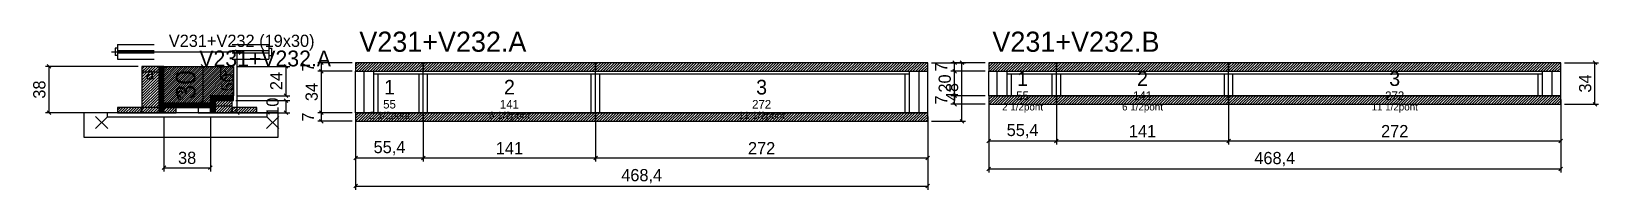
# Model space of a CAD drawing. Extents: x -69 to 1215, y -97 to 33.
import ezdxf
from ezdxf.enums import TextEntityAlignment as Align

# ---------------------------------------------------------------- set-up
doc = ezdxf.new("R2010")
doc.units = 0
for name, color, linetype in [('5', 5, 'Continuous'), ('barrote', 126, 'Continuous'), ('CONCRETO', 251, 'Continuous'), ('COTA', 241, 'Continuous'), ('Cota Seção (2x)', 241, 'Continuous'), ('detalhes', 7, 'Continuous'), ('Hachura', 251, 'Continuous'), ('Madeira', 126, 'Continuous'), ('NOMENCLATURA', 7, 'Continuous'), ('Painéis', 200, 'Continuous'), ('presilha', 224, 'Continuous'), ('SARR_2.2x7', 40, 'Continuous'), ('SARR_3.5x7', 81, 'Continuous'), ('SCO-___-LAJ', 224, 'Continuous'), ('TENSOR', 224, 'Continuous'), ('texto', 7, 'Continuous'), ('Texto Seção', 7, 'Continuous')]:
    doc.layers.add(name, color=color, linetype=linetype)
doc.dimstyles.new('PAINEL', dxfattribs={"dimtxt": 10, "dimasz": 3, "dimexe": 3, "dimexo": 3, "dimgap": 3, "dimtad": 1, "dimblk": 'OBLIQUE', "dimblk1": 'OBLIQUE', "dimcen": 2.5, "dimclrd": 4, "dimclre": 4, "dimclrt": 240, "dimazin": 3, "dimtfac": 1, "dimtmove": 0, "dimatfit": 3})
doc.dimstyles.new('SECAO2X', dxfattribs={"dimtxt": 16, "dimasz": 3, "dimexe": 3, "dimexo": 3, "dimgap": 3, "dimtad": 1, "dimblk": 'OBLIQUE', "dimblk1": 'OBLIQUE', "dimcen": 2.5, "dimclrd": 4, "dimclre": 4, "dimclrt": 240, "dimazin": 3, "dimtfac": 1, "dimtmove": 0, "dimatfit": 3})

# ---------------------------------------------------------------- blocks, each defined once
blk = doc.blocks.new('_OBLIQUE')
at = {"color": 0, "linetype": 'BYBLOCK'}
blk.add_line((-0.5, -0.5), (0.5, 0.5), dxfattribs=at)

msp = doc.modelspace()

# ---------------------------------------------------------------- hatches: boundary and pattern name
at = {"layer": 'COTA'}
h = msp.add_hatch(dxfattribs=at)
h.set_pattern_fill('ANSI31', scale=0.4)
h.paths.add_polyline_path([(40, -26), (40, 4), (97, 4), (97, -20), (78, -20), (78, -26)])
h = msp.add_hatch(dxfattribs=at)
h.set_pattern_fill('ANSI31', scale=0.5)
h.paths.add_polyline_path([(197, 0), (252.4, 0), (252.4, 7), (197, 7)])
h = msp.add_hatch(dxfattribs=at)
h.set_pattern_fill('ANSI31', scale=0.5)
h.paths.add_polyline_path([(252.4, 0), (393.4, 0), (393.4, 7), (252.4, 7)])
h = msp.add_hatch(dxfattribs=at)
h.set_pattern_fill('ANSI31', scale=0.5)
h.paths.add_polyline_path([(393.4, 0), (665.4, 0), (665.4, 7), (393.4, 7)])
h = msp.add_hatch(dxfattribs=at)
h.set_pattern_fill('ANSI31', scale=0.5)
h.paths.add_polyline_path([(715.4, 0), (770.8, 0), (770.8, 7), (715.4, 7)])
h = msp.add_hatch(dxfattribs=at)
h.set_pattern_fill('ANSI31', scale=0.5)
h.paths.add_polyline_path([(770.8, 0), (911.8, 0), (911.8, 7), (770.8, 7)])
h = msp.add_hatch(dxfattribs=at)
h.set_pattern_fill('ANSI31', scale=0.5)
h.paths.add_polyline_path([(911.8, 0), (1183.8, 0), (1183.8, 7), (911.8, 7)])
h = msp.add_hatch(dxfattribs=at)
h.set_pattern_fill('ANSI31', scale=0.5)
h.paths.add_polyline_path([(715.4, -27), (770.8, -27), (770.8, -20), (715.4, -20)])
h = msp.add_hatch(dxfattribs=at)
h.set_pattern_fill('ANSI31', scale=0.5)
h.paths.add_polyline_path([(770.8, -27), (911.8, -27), (911.8, -20), (770.8, -20)])
h = msp.add_hatch(dxfattribs=at)
h.set_pattern_fill('ANSI31', scale=0.5)
h.paths.add_polyline_path([(911.8, -27), (1183.8, -27), (1183.8, -20), (911.8, -20)])
h = msp.add_hatch(dxfattribs=at)
h.set_pattern_fill('ANSI31', scale=0.5)
h.paths.add_polyline_path([(197, -41), (252.4, -41), (252.4, -34), (197, -34)])
h = msp.add_hatch(dxfattribs=at)
h.set_pattern_fill('ANSI31', scale=0.5)
h.paths.add_polyline_path([(252.4, -41), (393.4, -41), (393.4, -34), (252.4, -34)])
h = msp.add_hatch(dxfattribs=at)
h.set_pattern_fill('ANSI31', scale=0.5)
h.paths.add_polyline_path([(393.4, -41), (665.4, -41), (665.4, -34), (393.4, -34)])
at = {"layer": 'Hachura'}
h = msp.add_hatch(dxfattribs=at)
h.set_pattern_fill('ANSI31', scale=0.5)
h.paths.add_polyline_path([(22, -34), (36, -34), (36, 4), (22, 4)])
h = msp.add_hatch(dxfattribs=at)
h.set_pattern_fill('ANSI31', scale=0.5)
h.paths.add_polyline_path([(22, -0.4), (36, -0.4), (36, 4), (22, 4)])
h = msp.add_hatch(dxfattribs=at)
h.set_pattern_fill('SOLID')
h.paths.add_polyline_path([(36, -34), (40, -34), (40, 4), (36, 4)])
h = msp.add_hatch(dxfattribs=at)
h.set_pattern_fill('SOLID')
h.paths.add_polyline_path([(78, -24), (97, -24), (97, -20), (78, -20)])
h = msp.add_hatch(dxfattribs=at)
h.set_pattern_fill('SOLID')
h.paths.add_polyline_path([(78, -34), (82, -34), (82, -24), (78, -24)])
h = msp.add_hatch(dxfattribs=at)
h.set_pattern_fill('ANSI31', scale=0.5)
h.paths.add_polyline_path([(82, -34), (96, -34), (96, -24), (82, -24)])
h = msp.add_hatch(dxfattribs=at)
h.set_pattern_fill('ANSI31', scale=0.5)
h.paths.add_polyline_path([(82, -28.4), (96, -28.4), (96, -24), (82, -24)])
h = msp.add_hatch(dxfattribs=at)
h.set_pattern_fill('ANSI31', scale=0.5)
h.paths.add_polyline_path([(2, -34), (22, -34), (22, -29.6), (2, -29.6)])
h = msp.add_hatch(dxfattribs=at)
h.set_pattern_fill('SOLID')
h.paths.add_polyline_path([(40, -29.6), (78, -29.6), (78, -26), (40, -26)])
h = msp.add_hatch(dxfattribs=at)
h.set_pattern_fill('ANSI31', scale=0.5)
h.paths.add_polyline_path([(40, -34), (50, -34), (50, -29.6), (40, -29.6)])
h = msp.add_hatch(dxfattribs=at)
h.set_pattern_fill('ANSI31', scale=0.5)
h.paths.add_polyline_path([(96, -34), (116, -34), (116, -29.6), (96, -29.6)])

# ---------------------------------------------------------------- linework, layer by layer
for p, q in [((0, 19), (0, 13)), ((2, 19), (0, 19)), ((2, 13), (0, 13)), ((2, 22), (32, 22)), ((2, 22), (2, 10)), ((2, 17), (32, 17)), ((2, 15), (32, 15)), ((96, 22), (126, 22)), ((96, 17), (126, 17)), ((96, 15), (126, 15)), ((126, 22), (126, 10)), ((126, 19), (128, 19)), ((126, 13), (128, 13)), ((128, 19), (128, 13)), ((2, 10), (32, 10)), ((96, 10), (126, 10))]:
    msp.add_line(p, q)
at = {"layer": 'barrote'}
msp.add_lwpolyline([(-25.5, -54), (133.5, -54), (133.5, -34), (-25.5, -34)], close=True, dxfattribs=at)
at = {"layer": 'CONCRETO'}
msp.add_lwpolyline([(40, -26), (40, 4), (97, 4), (97, -20), (78, -20), (78, -26)], close=True, dxfattribs=at)
at = {"layer": 'Madeira'}
for points in [[(22, -34), (36, -34), (36, 4), (22, 4)], [(22, -0.4), (36, -0.4), (36, 4), (22, 4)], [(82, -34), (96, -34), (96, -24), (82, -24)], [(82, -28.4), (96, -28.4), (96, -24), (82, -24)], [(2, -34), (22, -34), (22, -29.6), (2, -29.6)], [(22, -34), (36, -34), (36, -29.6), (22, -29.6)], [(40, -34), (50, -34), (50, -29.6), (40, -29.6)], [(68, -34), (78, -34), (78, -29.6), (68, -29.6)], [(96, -34), (116, -34), (116, -29.6), (96, -29.6)]]:
    msp.add_lwpolyline(points, close=True, dxfattribs=at)
at = {"layer": 'Painéis'}
for p, q in [((197, 0), (252.4, 0)), ((197, -34), (197, 0)), ((252.4, -34), (252.4, 0)), ((252.4, -34), (252.4, 0)), ((252.4, 0), (393.4, 0)), ((252.4, -34), (252.4, 0)), ((393.4, -34), (393.4, 0)), ((393.4, -34), (393.4, 0)), ((393.4, 0), (665.4, 0)), ((393.4, -34), (393.4, 0)), ((665.4, -34), (665.4, 0)), ((715.4, 0), (770.8, 0)), ((715.4, -20), (715.4, 0)), ((770.8, -20), (770.8, 0)), ((770.8, -20), (770.8, 0)), ((770.8, 0), (911.8, 0)), ((770.8, -20), (770.8, 0)), ((911.8, -20), (911.8, 0)), ((911.8, -20), (911.8, 0)), ((911.8, 0), (1183.8, 0)), ((911.8, -20), (911.8, 0)), ((1183.8, -20), (1183.8, 0)), ((715.4, -20), (770.8, -20)), ((770.8, -20), (911.8, -20)), ((911.8, -20), (1183.8, -20)), ((197, -34), (252.4, -34)), ((252.4, -34), (393.4, -34)), ((393.4, -34), (665.4, -34))]:
    msp.add_line(p, q, dxfattribs=at)
for points in [[(36, -34), (40, -34), (40, 4), (36, 4)], [(78, -24), (97, -24), (97, -20), (78, -20)], [(78, -34), (82, -34), (82, -24), (78, -24)], [(40, -29.6), (78, -29.6), (78, -26), (40, -26)]]:
    msp.add_lwpolyline(points, close=True, dxfattribs=at)
at = {"layer": 'presilha'}
for p, q in [((-16, -47), (-6, -37)), ((-16, -37), (-6, -47)), ((124, -47), (134, -37)), ((124, -37), (134, -47))]:
    msp.add_line(p, q, dxfattribs=at)
at = {"layer": 'SARR_2.2x7'}
for p, q in [((204, -34), (204, 0)), ((658.4, -34), (658.4, 0)), ((722.4, -20), (722.4, 0)), ((1176.8, -20), (1176.8, 0)), ((212, -2.2), (252.4, -2.2)), ((252.4, -2.2), (393.4, -2.2)), ((393.4, -2.2), (650.4, -2.2)), ((730.4, -2.2), (770.8, -2.2)), ((770.8, -2.2), (911.8, -2.2)), ((911.8, -2.2), (1168.8, -2.2))]:
    msp.add_line(p, q, dxfattribs=at)
at = {"layer": 'SARR_3.5x7'}
for p, q in [((212, -34), (212, 0)), ((252.4, -34), (252.4, 0)), ((252.4, -34), (252.4, 0)), ((393.4, -34), (393.4, 0)), ((393.4, -34), (393.4, 0)), ((650.4, -34), (650.4, 0)), ((730.4, -20), (730.4, 0)), ((770.8, -20), (770.8, 0)), ((770.8, -20), (770.8, 0)), ((911.8, -20), (911.8, 0)), ((911.8, -20), (911.8, 0)), ((1168.8, -20), (1168.8, 0)), ((215.5, -34), (215.5, -2.2)), ((248.9, -34), (248.9, -2.2)), ((255.9, -34), (255.9, -2.2)), ((389.9, -34), (389.9, -2.2)), ((396.9, -34), (396.9, -2.2)), ((646.9, -34), (646.9, -2.2)), ((733.9, -20), (733.9, -2.2)), ((767.3, -20), (767.3, -2.2)), ((774.3, -20), (774.3, -2.2)), ((908.3, -20), (908.3, -2.2)), ((915.3, -20), (915.3, -2.2)), ((1165.3, -20), (1165.3, -2.2)), ((730.4, -20), (733.9, -20)), ((767.3, -20), (770.8, -20)), ((770.8, -20), (774.3, -20)), ((908.3, -20), (911.8, -20)), ((911.8, -20), (915.3, -20)), ((1165.3, -20), (1168.8, -20)), ((212, -34), (215.5, -34)), ((248.9, -34), (252.4, -34)), ((252.4, -34), (255.9, -34)), ((389.9, -34), (393.4, -34)), ((393.4, -34), (396.9, -34)), ((646.9, -34), (650.4, -34))]:
    msp.add_line(p, q, dxfattribs=at)
at = {"layer": 'SCO-___-LAJ'}
for points in [[(197, 0), (252.4, 0), (252.4, 7), (197, 7)], [(252.4, 0), (393.4, 0), (393.4, 7), (252.4, 7)], [(393.4, 0), (665.4, 0), (665.4, 7), (393.4, 7)], [(715.4, 0), (770.8, 0), (770.8, 7), (715.4, 7)], [(770.8, 0), (911.8, 0), (911.8, 7), (770.8, 7)], [(911.8, 0), (1183.8, 0), (1183.8, 7), (911.8, 7)], [(715.4, -27), (770.8, -27), (770.8, -20), (715.4, -20)], [(770.8, -27), (911.8, -27), (911.8, -20), (770.8, -20)], [(911.8, -27), (1183.8, -27), (1183.8, -20), (911.8, -20)], [(-6.5, -37.2), (124.5, -37.2), (124.5, -34), (-6.5, -34)], [(197, -41), (252.4, -41), (252.4, -34), (197, -34)], [(252.4, -41), (393.4, -41), (393.4, -34), (252.4, -34)], [(393.4, -41), (665.4, -41), (665.4, -34), (393.4, -34)]]:
    msp.add_lwpolyline(points, close=True, dxfattribs=at)
at = {"layer": 'TENSOR'}
msp.add_line((-3, 16), (95, 16), dxfattribs=at)

# ---------------------------------------------------------------- texts
at = {"layer": '5'}
for s, height, p in [('1', 12, (743.1, -6)), ('2', 12, (841.3, -6)), ('3', 12, (1047.8, -6)), ('1', 12, (224.7, -13)), ('2', 12, (322.9, -13)), ('3', 12, (529.4, -13)), ('55', 7, (224.7, -27)), ('141', 7, (322.9, -27)), ('272', 7, (529.4, -27)), ('55', 7, (743.1, -20)), ('141', 7, (841.3, -20)), ('272', 7, (1047.8, -20))]:
    msp.add_text(s, height=height, dxfattribs=at).set_placement(p, align=Align.MIDDLE_CENTER)
at = {"layer": 'detalhes'}
for s, p in [('a', (25, -6.7)), ('b', (85, -6.7)), ('c', (50, -23.5))]:
    msp.add_text(s, height=9.6, dxfattribs=at).set_placement(p)
at = {"layer": 'NOMENCLATURA'}
for s, p in [('V231+V232.A', (200, 16)), ('V231+V232.B', (718.4, 16))]:
    msp.add_text(s, height=16.5, dxfattribs=at).set_placement(p)
at = {"layer": 'texto', "char_height": 6, "attachment_point": 5}
for s, insert in [('2 1/2pont', (224.7, -37)), ('6 1/2pont', (322.9, -37)), ('11 1/2pont', (529.4, -37)), ('2 1/2pont', (743.1, -30)), ('6 1/2pont', (841.3, -30)), ('11 1/2pont', (1047.8, -30))]:
    msp.add_mtext(s, dxfattribs=dict(at, insert=insert))
at = {"layer": 'Texto Seção'}
for s, height, p in [('V231+V232 (19x30)', 10, (44, 20)), ('V231+V232.A', 13, (69, 4))]:
    msp.add_text(s, height=height, dxfattribs=at).set_placement(p)

# ---------------------------------------------------------------- dimensions: what is measured, and where the dimension line sits
at = {"layer": 'COTA'}
for base, p1, p2 in [((100, -34), (96, -34), (96, 16)), ((-54, -34), (2, -34), (22, 4)), ((140, -20), (97, -20), (97, 4)), ((169, 0), (197, 0), (197, 7)), ((169, -34), (197, -34), (197, 0)), ((693.4, -41), (665.4, -41), (665.4, 7)), ((687.4, 0), (715.4, 0), (715.4, 7)), ((687.4, -20), (715.4, -20), (715.4, 0)), ((1211.8, -27), (1183.8, -27), (1183.8, 7)), ((140, -34), (96, -34), (96, -24)), ((687.4, -27), (715.4, -27), (715.4, -20)), ((169, -41), (197, -41), (197, -34))]:
    msp.add_linear_dim(base=base, p1=p1, p2=p2, angle=90, dimstyle='PAINEL', dxfattribs=at).render()
for base, p1, p2 in [((715.4, -57), (715.4, -20), (770.8, -20)), ((715.4, -80), (715.4, -20), (1183.8, -20)), ((770.8, -57), (770.8, -20), (911.8, -20)), ((911.8, -57), (911.8, -20), (1183.8, -20)), ((40, -79), (40, -34), (78, -34)), ((197, -71), (197, -34), (252.4, -34)), ((197, -94), (197, -34), (665.4, -34)), ((252.4, -71), (252.4, -34), (393.4, -34)), ((393.4, -71), (393.4, -34), (665.4, -34))]:
    msp.add_linear_dim(base=base, p1=p1, p2=p2, dimstyle='PAINEL', dxfattribs=at).render()
at = {"layer": 'Cota Seção (2x)'}
msp.add_linear_dim(base=(72, -26), p1=(40, -26), p2=(40, 4), angle=90, dimstyle='SECAO2X', dxfattribs=at).render()

doc.saveas('drawing.dxf')
